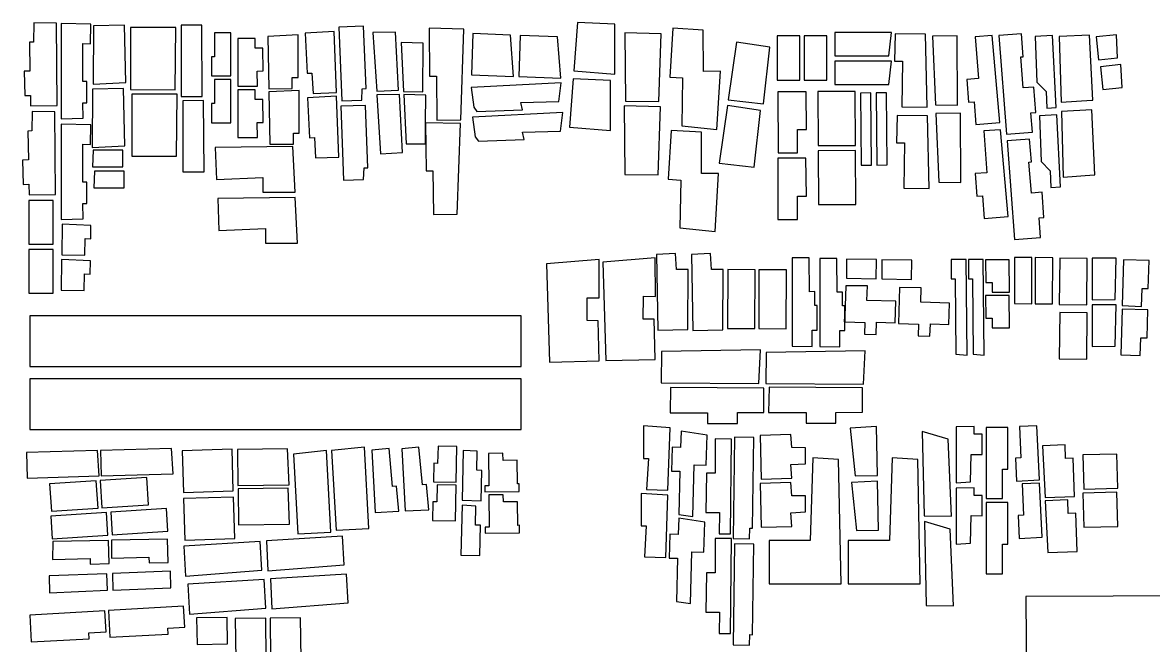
# Model space of a CAD drawing. Extents: x 109 to 667, y 182 to 538.
# Drawn here: x 114.4 to 412.1, y 373.1 to 537.1 of the extents above; entities that cross this region are included whole.
import ezdxf

# ---------------------------------------------------------------- set-up
doc = ezdxf.new("R2010")
doc.units = 0
doc.layers.add('Layer_1', color=7, linetype='CONTINUOUS')

msp = doc.modelspace()

# ---------------------------------------------------------------- linework, layer by layer
at = {"layer": 'Layer_1', "color": 7}
for points in [[(117.346566, 537.053025), (117.25341, 531.93611), (116.173029, 531.899731), (116.310833, 524.305639), (114.796092, 524.282469), (114.913503, 517.872948), (116.429344, 517.899957), (116.479506, 515.164829), (123.490411, 515.232618), (123.490964, 515.232618), (123.280951, 536.946655), (117.346566, 537.053025), (117.346566, 537.053025)], [(124.494727, 536.871669), (124.494727, 511.729648), (130.341465, 511.926442), (130.26099, 515.993292), (131.251522, 515.997158), (131.244356, 521.55671), (130.258786, 521.555073), (130.237839, 531.577801), (132.22938, 531.529851), (132.351748, 536.682072), (124.494727, 536.871669), (124.494727, 536.871669)], [(141.186627, 536.402051), (133.061162, 536.277478), (132.923909, 520.880365), (141.543263, 521.33954), (141.186627, 536.402051), (141.186627, 536.402051)], [(161.562299, 536.408655), (156.116293, 536.372841), (156.116293, 517.622137), (161.675298, 517.656315), (161.562299, 536.408655), (161.562299, 536.408655)], [(204.148091, 536.157308), (197.669104, 535.904295), (198.38789, 516.461837), (203.660264, 516.656966), (203.792005, 519.671014), (204.791907, 519.710695), (204.148091, 536.157308), (204.148091, 536.157308)], [(260.509299, 537.087766), (259.52924, 524.369563), (270.341879, 523.514091), (270.341879, 536.672702), (260.509299, 537.087766), (260.509299, 537.087766)], [(142.743258, 535.815), (142.759796, 519.432339), (154.561867, 519.408068), (154.679824, 535.815), (142.743258, 535.815), (142.743258, 535.815)], [(169.182299, 534.414924), (164.865732, 534.412158), (164.866836, 528.056091), (164.086313, 528.057756), (164.086867, 523.035075), (169.183952, 523.035639), (169.182299, 534.414924), (169.182299, 534.414924)], [(186.914343, 533.871421), (178.920069, 533.456356), (179.175833, 519.693056), (185.384171, 519.749839), (185.383068, 522.634884), (186.930881, 522.635985), (186.914343, 533.871421), (186.914343, 533.871421)], [(196.404065, 534.705952), (188.73556, 534.297491), (189.298901, 523.746698), (190.562839, 523.812851), (190.852227, 518.426922), (196.992764, 518.652361), (196.404065, 534.705952), (196.404065, 534.705952)], [(212.584991, 534.537832), (206.62084, 534.52516), (207.603106, 518.995769), (213.330233, 519.27579), (212.584991, 534.537832), (212.584991, 534.537832)], [(221.376874, 535.604999), (221.547201, 522.947417), (223.307782, 522.972224), (223.462121, 511.427586), (229.717311, 511.510813), (230.575004, 535.37733), (221.376874, 535.604999), (221.376874, 535.604999)], [(232.936962, 534.188921), (232.579773, 523.343741), (243.643214, 522.932544), (242.81584, 533.801401), (232.936962, 534.188921), (232.936962, 534.188921)], [(245.35584, 533.701099), (244.999204, 522.85592), (256.062095, 522.444723), (255.235271, 533.31358), (245.35584, 533.701099), (245.35584, 533.701099)], [(272.929834, 534.389016), (273.107877, 516.373643), (281.937241, 516.292052), (282.497275, 534.137641), (272.929834, 534.389016), (272.929834, 534.389016)], [(285.601183, 535.62704), (284.810171, 522.745148), (288.156056, 522.538985), (287.933355, 509.936549), (297.179999, 508.973014), (298.101087, 524.279167), (293.647254, 524.254924), (293.583331, 535.139219), (285.601183, 535.62704), (285.601183, 535.62704)], [(313.043428, 533.570459), (313.043428, 521.968473), (319.043952, 521.965707), (319.036247, 533.568794), (313.043428, 533.570459), (313.043428, 533.570459)], [(320.121025, 533.566592), (320.121025, 521.965171), (326.123214, 521.961869), (326.114945, 533.564927), (320.121025, 533.566592), (320.121025, 533.566592)], [(328.252016, 534.468941), (328.252016, 528.345481), (342.471162, 528.300269), (343.124337, 534.468377), (328.252016, 534.468941), (328.252016, 534.468941)], [(344.091174, 534.138741), (343.989207, 526.928302), (346.074999, 526.899092), (345.906314, 514.942691), (352.56611, 514.848965), (352.107499, 534.025203), (344.091174, 534.138741), (344.091174, 534.138741)], [(360.462264, 533.568257), (353.959017, 533.540148), (354.732391, 515.39467), (360.539988, 515.348386), (360.462264, 533.568257), (360.462264, 533.568257)], [(369.641118, 533.658653), (365.228066, 533.321313), (366.068129, 522.336123), (363.002264, 522.12282), (363.443236, 516.142136), (364.938139, 516.251271), (365.377446, 510.266185), (371.69547, 510.777148), (369.641118, 533.658653), (369.641118, 533.658653)], [(377.379059, 534.115599), (371.446325, 533.659189), (373.40204, 507.702478), (380.245393, 508.205172), (379.869444, 513.330384), (381.160414, 513.425747), (380.64612, 520.091046), (377.837134, 519.873847), (377.207073, 528.058856), (377.843202, 528.109007), (377.379059, 534.115599), (377.379059, 534.115599)], [(385.534294, 533.725907), (381.015436, 533.43265), (381.460275, 521.384188), (383.859164, 518.962693), (384.017349, 514.558474), (386.548544, 514.706217), (385.534294, 533.725907), (385.534294, 533.725907)], [(395.322212, 533.821806), (387.30315, 533.428783), (387.810275, 516.106858), (395.917531, 516.69611), (396.161174, 516.708217), (395.322212, 533.821806), (395.322212, 533.821806)], [(402.410307, 533.871957), (397.050287, 533.299808), (397.690254, 527.303686), (402.707403, 527.838921), (402.410307, 533.871957), (402.410307, 533.871957)], [(171.070213, 532.891912), (171.070213, 520.328056), (176.177221, 520.346259), (176.171159, 524.345856), (177.667157, 524.348057), (177.658888, 530.358516), (175.646401, 530.356879), (175.642543, 532.889711), (171.070213, 532.891912), (171.070213, 532.891912)], [(214.042954, 531.8942), (214.674096, 518.905374), (219.782208, 518.8767), (219.858276, 531.688601), (214.042954, 531.8942), (214.042954, 531.8942)], [(302.382907, 531.912403), (300.180275, 516.769967), (309.453363, 515.686827), (311.10315, 530.645141), (302.382907, 531.912403), (302.382907, 531.912403)], [(328.252016, 526.920033), (328.252016, 520.797137), (342.471162, 520.751389), (343.124337, 526.919497), (328.252016, 526.920033), (328.252016, 526.920033)], [(403.557371, 526.034787), (398.197351, 525.462638), (398.837318, 519.466516), (403.854495, 520.002287), (403.557371, 526.034787), (403.557371, 526.034787)], [(169.182299, 522.106282), (164.865182, 522.103516), (164.866285, 515.746912), (164.086313, 515.749113), (164.086313, 510.726433), (169.183402, 510.726997), (169.182299, 522.106282), (169.182299, 522.106282)], [(256.189978, 521.259615), (232.449135, 520.024893), (233.143116, 514.833528), (234.01183, 513.67986), (246.037144, 514.119731), (245.55924, 516.037403), (255.590256, 516.317424), (256.189978, 521.259615), (256.189978, 521.259615)], [(259.364978, 522.248493), (258.384917, 509.530855), (269.199209, 508.675354), (269.199209, 521.833965), (259.364978, 522.248493), (259.364978, 522.248493)], [(140.936926, 519.70299), (132.81091, 519.578417), (132.673659, 504.180768), (141.293011, 504.639915), (140.936926, 519.70299), (140.936926, 519.70299)], [(143.094382, 518.284146), (143.110367, 501.902021), (154.912991, 501.877778), (155.030951, 518.284146), (143.094382, 518.284146), (143.094382, 518.284146)], [(171.070213, 519.357917), (171.070213, 506.794626), (176.177221, 506.812264), (176.171159, 510.812426), (177.667157, 510.814627), (177.658888, 516.825085), (175.646401, 516.82342), (175.642543, 519.355716), (171.070213, 519.357917), (171.070213, 519.357917)], [(187.186092, 519.240513), (179.191818, 518.825448), (179.447031, 505.062148), (185.655367, 505.118931), (185.654817, 508.003976), (187.20263, 508.005641), (187.186092, 519.240513), (187.186092, 519.240513)], [(213.624032, 518.114926), (207.65878, 518.101689), (208.642147, 502.572299), (214.369274, 502.85232), (213.624032, 518.114926), (213.624032, 518.114926)], [(214.709924, 518.151304), (215.341066, 505.162478), (220.449179, 505.133804), (220.482252, 510.715962), (220.653129, 498.063912), (222.413157, 498.088183), (222.568049, 486.54408), (228.822139, 486.626743), (229.679829, 510.493825), (220.482252, 510.721466), (220.525246, 517.945705), (214.709924, 518.151304), (214.709924, 518.151304)], [(313.228086, 518.900407), (313.276035, 502.807672), (318.41502, 502.798867), (318.412254, 508.900257), (320.781396, 508.924528), (320.668931, 518.900407), (313.228086, 518.900407), (313.228086, 518.900407)], [(333.576195, 518.985299), (323.725962, 518.920247), (323.816386, 504.719841), (333.667155, 504.721506), (333.576195, 518.985299), (333.576195, 518.985299)], [(337.730139, 518.56857), (335.006045, 518.54983), (335.128417, 499.552747), (337.851974, 499.569285), (337.730139, 518.56857), (337.730139, 518.56857)], [(341.881346, 518.593377), (339.158353, 518.575202), (339.279059, 499.578119), (342.003181, 499.594657), (341.881346, 518.593377), (341.881346, 518.593377)], [(162.038549, 516.537896), (156.592543, 516.501518), (156.592543, 497.751379), (162.150997, 497.784992), (162.038549, 516.537896), (162.038549, 516.537896)], [(197.026938, 517.719165), (189.358433, 517.310141), (189.921774, 506.759348), (191.185712, 506.825472), (191.4751, 501.440108), (197.616187, 501.665011), (197.026938, 517.719165), (197.026938, 517.719165)], [(204.657965, 515.304275), (198.177877, 515.051262), (198.897764, 495.608804), (204.169034, 495.803933), (204.301879, 498.817981), (205.301231, 498.858226), (204.657965, 515.304275), (204.657965, 515.304275)], [(272.751241, 515.143888), (272.929834, 497.128514), (281.759202, 497.046924), (282.319249, 514.892512), (272.751241, 515.143888), (272.751241, 515.143888)], [(299.959239, 515.251922), (297.754914, 500.110023), (307.029103, 499.026882), (308.678353, 513.98466), (299.959239, 515.251922), (299.959239, 515.251922)], [(116.921579, 513.669361), (116.828423, 508.552447), (115.748042, 508.516604), (115.885846, 500.922512), (114.371105, 500.898806), (114.488515, 494.489285), (116.004356, 494.516858), (116.054519, 491.78173), (123.065424, 491.848955), (122.855964, 513.562992), (116.921579, 513.669361), (116.921579, 513.669361)], [(256.596223, 513.461025), (232.854279, 512.226839), (233.548811, 507.035502), (234.418075, 505.881806), (246.442839, 506.321678), (245.963831, 508.239349), (255.994847, 508.51937), (256.596223, 513.461025), (256.596223, 513.461025)], [(344.605467, 512.662308), (344.503472, 505.452405), (346.589292, 505.423195), (346.420072, 493.466794), (353.080403, 493.373068), (352.621228, 512.548742), (344.605467, 512.662308), (344.605467, 512.662308)], [(361.328235, 513.225651), (354.826089, 513.197542), (355.598333, 495.052093), (361.406495, 495.00578), (361.328235, 513.225651), (361.328235, 513.225651)], [(386.647209, 512.838697), (382.129452, 512.546004), (382.574262, 500.496978), (384.97205, 498.076047), (385.131365, 493.671828), (387.661431, 493.819007), (386.647209, 512.838697), (386.647209, 512.838697)], [(395.898255, 514.115865), (387.880266, 513.722842), (388.387391, 496.400917), (396.494111, 496.990141), (396.737189, 497.002276), (395.898255, 514.115865), (395.898255, 514.115865)], [(124.494727, 510.36595), (124.494727, 485.223901), (130.341465, 485.420695), (130.26099, 489.487574), (131.251522, 489.491412), (131.244356, 495.050964), (130.258786, 495.049327), (130.237839, 505.072082), (132.22938, 505.024104), (132.351748, 510.176861), (124.494727, 510.36595), (124.494727, 510.36595)], [(285.124933, 508.711197), (284.333921, 495.829304), (287.680342, 495.623141), (287.457105, 483.020141), (296.703184, 482.057171), (297.625374, 497.363323), (293.169903, 497.338516), (293.107081, 508.222811), (285.124933, 508.711197), (285.124933, 508.711197)], [(371.843214, 508.897492), (367.43019, 508.559615), (368.271325, 497.57499), (365.204359, 497.361658), (365.64536, 491.380974), (367.140234, 491.490138), (367.579005, 485.505023), (373.89703, 486.016014), (371.843214, 508.897492), (371.843214, 508.897492)], [(379.527137, 506.427511), (373.594431, 505.971101), (375.549017, 480.014361), (382.393471, 480.517084), (382.017551, 485.642296), (383.308492, 485.73763), (382.794198, 492.402929), (379.985212, 492.185759), (379.355179, 500.370768), (379.99128, 500.420919), (379.527137, 506.427511), (379.527137, 506.427511)], [(140.749513, 503.536398), (132.923909, 503.535269), (132.761301, 499.112339), (140.749513, 499.098538), (140.749513, 503.536398), (140.749513, 503.536398)], [(185.522525, 504.445888), (165.081257, 504.202245), (165.413091, 495.816604), (177.626368, 496.29452), (177.637391, 492.447577), (186.104608, 492.466316), (185.522525, 504.445888), (185.522525, 504.445888)], [(333.675424, 503.414563), (323.825191, 503.349511), (323.915051, 489.149104), (333.766356, 489.15077), (333.675424, 503.414563), (333.675424, 503.414563)], [(313.19721, 501.375084), (313.246261, 485.28235), (318.384144, 485.27298), (318.381379, 491.37437), (320.749957, 491.398613), (320.638056, 501.375084), (313.19721, 501.375084), (313.19721, 501.375084)], [(141.082448, 497.997787), (133.256843, 497.996658), (133.094786, 493.573728), (141.082448, 493.559927), (141.082448, 497.997787), (141.082448, 497.997787)], [(122.436489, 490.268624), (116.049007, 490.268087), (116.044045, 478.766431), (122.438142, 478.771398), (122.436489, 490.268624), (122.436489, 490.268624)], [(186.179022, 491.012223), (165.737203, 490.769145), (166.069035, 482.383504), (178.282311, 482.860855), (178.293338, 479.013912), (186.760555, 479.032651), (186.179022, 491.012223), (186.179022, 491.012223)], [(124.8012, 484.026658), (124.668909, 475.923268), (130.76039, 475.811367), (130.829842, 480.20235), (132.31592, 480.191879), (132.369387, 483.684915), (124.8012, 484.026658), (124.8012, 484.026658)], [(122.438693, 477.362489), (116.050658, 477.361388), (116.045699, 465.860268), (122.440347, 465.865235), (122.438693, 477.362489), (122.438693, 477.362489)], [(124.649066, 474.723824), (124.516224, 466.620941), (130.608256, 466.50904), (130.677708, 470.899487), (132.163785, 470.889016), (132.217252, 474.382617), (124.649066, 474.723824), (124.649066, 474.723824)], [(266.149886, 474.750832), (252.307216, 473.584436), (253.0938, 447.691112), (266.149886, 448.029016), (265.885302, 458.597448), (262.993075, 458.604081), (263.044891, 464.657521), (266.213276, 464.595771), (266.149886, 474.750832), (266.149886, 474.750832)], [(280.959937, 475.135021), (267.11727, 473.968653), (267.903852, 448.075301), (280.959937, 448.414306), (280.695354, 458.982202), (277.803129, 458.98937), (277.854942, 465.042275), (281.023327, 464.980525), (280.959937, 475.135021), (280.959937, 475.135021)], [(286.313343, 476.319593), (281.236097, 476.058848), (281.609268, 456.113131), (289.494947, 456.272981), (289.598042, 472.115469), (286.529976, 472.094529), (286.313343, 476.319593), (286.313343, 476.319593)], [(295.531877, 476.259508), (290.454079, 475.998763), (290.828334, 456.053046), (298.712917, 456.213461), (298.816013, 472.055384), (295.747947, 472.034443), (295.531877, 476.259508), (295.531877, 476.259508)], [(321.518363, 475.141625), (316.965329, 475.127853), (317.036985, 451.909008), (322.223919, 451.820277), (322.22502, 456.11203), (323.578247, 456.115332), (323.572179, 462.616914), (322.944348, 462.616914), (322.941046, 466.240054), (321.545372, 466.237289), (321.518363, 475.141625), (321.518363, 475.141625)], [(328.805962, 475.016516), (324.252927, 475.002716), (324.325148, 451.784435), (329.513183, 451.69514), (329.513183, 455.987457), (330.86641, 455.990195), (330.864209, 458.290419), (330.814058, 458.292084), (330.863108, 459.824466), (330.860342, 462.491805), (330.231974, 462.491805), (330.229209, 466.114917), (328.832971, 466.112179), (328.805962, 475.016516), (328.805962, 475.016516)], [(331.300214, 474.77341), (331.279273, 469.763429), (339.150084, 469.626185), (339.239379, 474.739797), (331.300214, 474.77341), (331.300214, 474.77341)], [(340.610245, 474.610822), (340.590405, 469.600813), (348.460115, 469.463004), (348.54941, 474.577181), (340.610245, 474.610822), (340.610245, 474.610822)], [(362.788396, 474.726561), (358.886335, 474.715555), (358.900136, 469.590343), (359.915459, 469.591443), (360.110051, 449.798973), (363.044174, 449.51232), (362.788396, 474.726561), (362.788396, 474.726561)], [(367.314422, 474.739233), (363.413462, 474.728226), (363.426162, 469.603014), (364.442049, 469.604115), (364.637177, 449.812181), (367.571301, 449.524992), (367.314422, 474.739233), (367.314422, 474.739233)], [(374.169346, 474.664839), (367.892103, 474.600351), (367.954389, 468.629573), (369.654326, 468.652716), (369.665361, 466.089037), (374.23547, 466.114381), (374.169346, 474.664839), (374.169346, 474.664839)], [(375.540212, 475.221015), (375.502168, 463.093164), (380.10812, 463.079391), (380.149465, 475.203912), (375.540212, 475.221015), (375.540212, 475.221015)], [(380.995031, 475.205013), (380.956452, 463.076625), (385.562403, 463.062853), (385.604313, 475.187374), (380.995031, 475.205013), (380.995031, 475.205013)], [(387.445361, 475.017053), (387.305351, 462.877094), (394.573138, 462.795504), (394.710382, 474.936591), (387.445361, 475.017053), (387.445361, 475.017053)], [(402.306111, 475.054532), (396.013459, 475.050693), (396.002424, 464.092513), (402.080136, 464.138261), (402.306111, 475.054532), (402.306111, 475.054532)], [(404.209474, 474.613559), (403.897477, 462.609745), (408.992351, 462.369969), (409.117488, 467.052008), (410.776108, 467.101058), (410.970136, 474.434433), (404.209474, 474.613559), (404.209474, 474.613559)], [(300.036934, 472.041584), (299.960339, 456.570077), (307.196122, 456.534263), (307.27331, 472.007971), (300.036934, 472.041584), (300.036934, 472.041584)], [(308.263289, 472.001367), (308.18723, 456.530396), (315.423012, 456.494018), (315.5002, 471.96719), (308.263289, 472.001367), (308.263289, 472.001367)], [(330.863108, 459.824466), (330.864209, 458.290419), (336.143203, 458.1234), (336.050042, 455.060301), (339.110403, 454.957233), (339.223405, 458.211058), (344.103309, 458.051207), (344.291269, 463.697853), (336.704346, 463.941495), (336.823952, 467.741025), (331.117221, 467.814318), (330.863108, 459.824466), (330.863108, 459.824466)], [(345.275181, 467.364541), (344.973118, 457.842306), (350.302264, 457.673058), (350.209103, 454.609959), (353.269464, 454.507427), (353.382466, 457.762353), (358.26237, 457.601401), (358.45033, 463.248612), (350.863407, 463.49169), (350.983012, 467.291219), (345.275181, 467.364541), (345.275181, 467.364541)], [(374.169346, 465.25778), (367.892103, 465.193292), (367.954389, 459.221978), (369.654326, 459.245148), (369.665361, 456.681978), (374.23547, 456.70735), (374.169346, 465.25778), (374.169346, 465.25778)], [(402.280203, 462.776228), (395.987551, 462.771797), (395.976516, 451.814209), (402.054228, 451.860494), (402.280203, 462.776228), (402.280203, 462.776228)], [(403.872134, 461.637405), (403.561238, 449.633055), (408.655575, 449.394379), (408.780148, 454.076389), (410.439304, 454.12544), (410.634432, 461.45825), (403.872134, 461.637405), (403.872134, 461.637405)], [(116.283824, 459.850374), (116.283271, 446.512072), (245.614911, 446.512072), (245.614911, 459.850374), (116.283824, 459.850374), (116.283824, 459.850374)], [(387.445361, 460.718546), (387.305351, 448.578023), (394.573138, 448.496997), (394.710382, 460.638056), (387.445361, 460.718546), (387.445361, 460.718546)], [(308.678353, 450.879348), (282.586034, 450.448282), (282.529251, 442.201015), (308.225245, 442.029028), (308.678353, 450.879348), (308.678353, 450.879348)], [(336.254004, 450.695226), (310.162221, 450.263088), (310.104902, 442.016357), (335.801461, 441.845471), (336.254004, 450.695226), (336.254004, 450.695226)], [(116.283271, 443.278088), (116.282721, 429.939221), (245.613811, 429.939221), (245.614911, 443.278088), (116.283271, 443.278088), (116.283271, 443.278088)], [(284.960115, 440.977299), (284.857019, 434.327438), (294.730395, 434.355011), (294.739228, 431.533325), (302.586304, 431.559233), (302.576398, 434.379254), (309.577372, 434.399094), (309.545424, 440.844457), (284.960115, 440.977299), (284.960115, 440.977299)], [(310.906356, 441.051185), (310.803289, 434.401324), (320.676099, 434.429433), (320.684933, 431.607211), (328.530908, 431.632018), (328.521002, 434.452011), (335.521976, 434.472416), (335.491101, 440.918343), (310.906356, 441.051185), (310.906356, 441.051185)], [(277.833996, 430.866378), (277.833996, 422.313153), (279.161874, 422.315355), (278.656961, 414.155181), (284.300308, 413.973261), (284.833877, 430.396195), (277.833996, 430.866378), (277.833996, 430.866378)], [(287.737125, 429.523056), (287.619157, 425.231303), (285.434164, 425.286957), (285.252243, 419.002009), (287.446098, 418.936421), (287.131335, 407.597353), (290.820065, 407.036239), (291.18828, 420.636358), (294.400223, 420.555332), (294.589283, 428.481261), (287.737125, 429.523056), (287.737125, 429.523056)], [(339.180959, 430.754476), (332.308396, 430.33611), (333.609271, 417.722075), (339.441111, 417.838407), (339.180959, 430.754476), (339.180959, 430.754476)], [(351.272967, 429.388013), (351.734316, 407.2264), (358.924379, 407.142072), (358.070007, 427.410256), (351.272967, 429.388013), (351.272967, 429.388013)], [(364.89019, 430.700459), (360.155235, 430.678954), (360.155235, 415.932307), (363.960267, 416.170417), (364.130052, 423.397395), (367.023394, 423.365419), (367.016226, 428.714433), (364.900096, 428.703963), (364.89019, 430.700459), (364.89019, 430.700459)], [(368.124174, 430.48216), (368.124174, 411.748023), (372.421431, 411.745258), (372.421995, 419.533942), (373.824273, 419.536143), (373.824273, 430.479959), (368.124174, 430.48216), (368.124174, 430.48216)], [(381.452006, 430.90936), (376.842188, 430.754476), (377.189998, 422.461997), (375.796526, 422.389241), (376.107422, 416.376016), (382.111248, 416.686912), (381.452006, 430.90936), (381.452006, 430.90936)], [(296.737361, 427.460971), (296.68611, 418.414959), (294.471315, 418.464037), (294.269018, 408.114412), (297.903193, 408.063133), (297.818301, 402.476036), (300.73535, 402.435226), (301.020309, 427.442232), (296.737361, 427.460971), (296.737361, 427.460971)], [(301.812423, 427.900278), (301.435938, 401.246252), (305.776205, 401.180128), (305.821389, 403.952171), (306.564988, 403.940063), (306.886355, 427.820353), (301.812423, 427.900278), (301.812423, 427.900278)], [(316.626323, 428.632306), (308.54331, 428.386463), (308.818363, 416.895277), (316.901377, 417.090405), (316.691376, 420.716284), (320.479306, 420.936219), (320.53719, 425.151378), (316.892007, 425.200964), (316.626323, 428.632306), (316.626323, 428.632306)], [(388.857009, 425.950066), (382.957351, 425.676113), (383.611118, 412.080961), (391.306077, 412.3064), (391.006216, 422.418451), (389.013021, 422.341263), (388.857009, 425.950066), (388.857009, 425.950066)], [(134.090282, 424.398973), (115.381483, 423.8461), (115.576062, 417.158195), (134.564325, 417.719338), (134.090282, 424.398973), (134.090282, 424.398973)], [(153.576293, 424.974424), (134.867494, 424.421015), (135.062075, 417.734211), (154.050339, 418.294253), (153.576293, 424.974424), (153.576293, 424.974424)], [(169.524603, 424.773228), (156.348906, 424.34219), (156.707746, 413.376305), (169.848168, 413.807371), (169.524603, 424.773228), (169.524603, 424.773228)], [(184.104798, 424.820077), (170.948945, 424.639285), (171.080133, 415.155067), (184.526478, 415.349094), (184.104798, 424.820077), (184.104798, 424.820077)], [(194.404809, 424.382971), (185.690645, 423.486154), (186.863631, 402.469968), (195.508893, 402.953386), (194.404809, 424.382971), (194.404809, 424.382971)], [(204.430863, 425.33437), (195.716149, 424.438089), (196.889135, 403.421367), (205.534948, 403.904221), (204.430863, 425.33437), (204.430863, 425.33437)], [(210.844804, 424.916004), (206.365076, 424.486039), (207.208988, 408.100075), (213.436066, 408.419241), (212.795004, 415.059167), (211.801162, 414.964369), (210.844804, 424.916004), (210.844804, 424.916004)], [(218.73986, 425.320034), (214.260133, 424.890096), (215.104045, 408.504105), (221.331123, 408.82327), (220.690061, 415.463197), (219.696218, 415.367298), (218.73986, 425.320034), (218.73986, 425.320034)], [(223.745997, 425.523431), (223.646229, 421.024978), (222.645771, 421.04702), (222.537183, 416.179251), (228.552044, 416.044179), (228.744968, 425.488153), (223.745997, 425.523431), (223.745997, 425.523431)], [(230.405228, 424.455192), (230.111982, 411.304285), (235.109852, 411.194049), (235.286241, 419.19107), (233.936866, 419.221381), (234.047108, 424.218153), (230.405228, 424.455192), (230.405228, 424.455192)], [(240.845246, 423.686249), (237.06887, 423.650971), (237.148798, 415.152329), (236.050225, 415.142959), (236.038098, 413.538357), (245.112203, 413.622148), (245.094014, 415.621947), (244.653042, 415.617008), (244.594063, 421.836903), (240.863988, 421.801089), (240.845246, 423.686249), (240.845246, 423.686249)], [(402.511174, 423.483388), (393.529113, 423.257949), (393.765051, 414.258249), (402.729444, 414.493058), (402.511174, 423.483388), (402.511174, 423.483388)], [(322.455426, 422.448197), (321.752072, 400.720952), (310.914089, 400.720416), (310.912424, 389.285985), (329.899037, 389.285985), (329.232061, 422.055202), (322.455426, 422.448197), (322.455426, 422.448197)], [(343.293021, 422.445995), (342.590203, 400.719315), (331.752221, 400.718186), (331.75002, 389.284884), (350.737169, 389.284884), (350.070193, 422.052973), (343.293021, 422.445995), (343.293021, 422.445995)], [(147.059824, 417.299306), (134.787569, 416.487353), (135.262165, 409.296218), (147.534974, 410.115311), (147.059824, 417.299306), (147.059824, 417.299306)], [(133.751285, 416.417926), (121.479027, 415.605973), (121.953623, 408.415374), (134.226432, 409.233931), (133.751285, 416.417926), (133.751285, 416.417926)], [(184.254179, 414.493058), (171.098325, 414.312266), (171.229513, 404.828047), (184.675858, 405.022075), (184.254179, 414.493058), (184.254179, 414.493058)], [(223.518896, 415.355162), (223.419127, 410.856145), (222.419222, 410.879315), (222.310081, 406.010982), (228.324942, 405.87591), (228.517867, 415.320449), (223.518896, 415.355162), (223.518896, 415.355162)], [(316.626323, 415.944414), (308.54331, 415.698034), (308.818363, 404.207384), (316.901377, 404.401977), (316.691376, 408.028419), (320.479306, 408.247254), (320.53719, 412.462949), (316.892007, 412.5131), (316.626323, 415.944414), (316.626323, 415.944414)], [(339.47145, 416.373251), (332.598323, 415.955449), (333.898098, 403.341442), (339.729966, 403.457181), (339.47145, 416.373251), (339.47145, 416.373251)], [(364.89019, 414.55811), (360.155235, 414.536069), (360.155235, 399.789957), (363.960267, 400.026968), (364.130052, 407.255074), (367.023394, 407.223098), (367.016226, 412.572084), (364.900096, 412.56215), (364.89019, 414.55811), (364.89019, 414.55811)], [(382.15203, 415.80827), (377.542212, 415.653386), (377.890051, 407.360343), (376.496014, 407.288122), (376.807446, 401.274926), (382.811301, 401.586358), (382.15203, 415.80827), (382.15203, 415.80827)], [(169.937463, 412.168055), (156.762317, 411.736989), (157.121159, 400.771103), (170.261578, 401.202169), (169.937463, 412.168055), (169.937463, 412.168055)], [(240.948325, 412.777147), (237.171949, 412.742405), (237.251874, 404.243227), (236.153301, 404.233292), (236.141174, 402.629254), (245.215282, 402.711945), (245.215282, 402.713046), (245.19709, 404.713409), (244.757221, 404.707905), (244.697139, 410.928365), (240.967064, 410.891987), (240.948325, 412.777147), (240.948325, 412.777147)], [(277.256874, 413.116124), (277.256874, 404.562928), (278.585302, 404.565129), (278.079839, 396.404391), (283.724292, 396.221935), (284.257297, 412.645405), (277.256874, 413.116124), (277.256874, 413.116124)], [(389.552094, 411.436027), (383.652436, 411.162074), (384.306175, 397.566893), (392.001162, 397.79236), (391.701301, 407.904383), (389.708106, 407.827223), (389.552094, 411.436027), (389.552094, 411.436027)], [(402.511174, 413.412147), (393.529113, 413.187244), (393.765051, 404.187008), (402.729444, 404.422353), (402.511174, 413.412147), (402.511174, 413.412147)], [(136.447278, 408.130951), (121.772826, 407.158046), (122.16474, 401.169093), (136.821553, 402.143098), (136.447278, 408.130951), (136.447278, 408.130951)], [(152.252273, 409.17935), (137.578371, 408.205909), (137.969734, 402.216956), (152.626548, 403.190961), (152.252273, 409.17935), (152.252273, 409.17935)], [(230.086074, 410.01611), (229.792278, 396.864103), (234.790145, 396.754403), (234.967088, 404.750888), (233.617159, 404.781199), (233.727954, 409.777971), (230.086074, 410.01611), (230.086074, 410.01611)], [(368.124174, 410.686388), (368.124174, 391.952223), (372.421431, 391.948921), (372.421995, 399.739242), (373.824273, 399.740907), (373.824273, 410.685287), (368.124174, 410.686388), (368.124174, 410.686388)], [(287.117027, 406.614006), (287.000159, 402.322225), (284.814037, 402.377907), (284.632145, 396.092959), (286.825971, 396.027371), (286.512337, 384.688303), (290.201067, 384.12716), (290.569282, 397.727308), (293.780096, 397.645181), (293.969157, 405.572211), (287.117027, 406.614006), (287.117027, 406.614006)], [(351.814241, 405.719362), (352.275082, 383.557213), (359.465117, 383.472885), (358.610181, 403.741069), (351.814241, 405.719362), (351.814241, 405.719362)], [(137.01448, 400.751263), (122.309158, 400.437093), (122.282147, 395.714273), (132.146697, 395.993194), (132.188037, 394.493324), (137.186458, 394.633899), (137.01448, 400.751263), (137.01448, 400.751263)], [(152.506383, 401.081999), (137.801061, 400.768365), (137.774053, 396.04501), (147.638603, 396.323902), (147.679943, 394.825161), (152.678364, 394.965171), (152.506383, 401.081999), (152.506383, 401.081999)], [(176.90262, 400.434327), (156.853819, 399.202371), (157.244078, 391.295182), (177.342492, 392.87938), (176.90262, 400.434327), (176.90262, 400.434327)], [(198.612234, 401.850942), (178.562329, 400.61732), (178.952039, 392.710131), (199.052103, 394.294893), (198.612234, 401.850942), (198.612234, 401.850942)], [(296.737361, 401.226977), (296.68611, 392.179864), (294.471315, 392.230043), (294.269018, 381.879317), (297.903193, 381.829166), (297.818301, 376.24094), (300.73535, 376.20126), (301.020309, 401.208237), (296.737361, 401.226977), (296.737361, 401.226977)], [(301.812423, 399.866016), (301.435938, 373.213119), (305.776205, 373.146966), (305.821389, 375.919038), (306.564988, 375.906902), (306.886355, 399.786091), (301.812423, 399.866016), (301.812423, 399.866016)], [(136.567443, 391.972063), (121.340673, 391.382275), (121.433826, 386.976956), (136.699184, 387.645032), (136.567443, 391.972063), (136.567443, 391.972063)], [(153.297378, 392.6214), (138.071159, 392.029947), (138.163762, 387.626293), (153.42967, 388.293268), (153.297378, 392.6214), (153.297378, 392.6214)], [(177.946622, 390.418204), (157.897821, 389.18622), (158.288081, 381.27793), (178.386491, 382.862128), (177.946622, 390.418204), (177.946622, 390.418204)], [(199.656236, 391.834254), (179.606331, 390.600096), (179.996041, 382.692907), (200.096105, 384.279306), (199.656236, 391.834254), (199.656236, 391.834254)], [(516.458395, 386.515043), (378.523386, 385.977042), (379.246044, 290.981156), (516.458395, 290.056229), (516.458395, 386.515043), (516.458395, 386.515043)], [(136.018433, 382.211154), (116.231458, 381.078963), (116.592505, 374.018976), (131.930069, 374.798954), (131.84849, 376.40906), (136.34806, 376.635064), (136.018433, 382.211154), (136.018433, 382.211154)], [(156.774994, 383.439244), (136.988019, 382.307053), (137.349066, 375.247095), (152.68663, 376.027072), (152.605051, 377.63715), (157.104621, 377.863154), (156.774994, 383.439244), (156.774994, 383.439244)], [(168.195624, 380.468206), (160.185915, 380.321027), (160.325372, 373.313985), (168.324058, 373.474372), (168.195624, 380.468206), (168.195624, 380.468206)], [(178.383736, 380.233933), (170.372373, 380.157874), (170.474899, 369.365076), (178.485712, 369.441134), (178.383736, 380.233933), (178.383736, 380.233933)], [(187.574148, 380.321027), (179.562785, 380.246069), (179.665313, 369.452169), (187.676673, 369.528228), (187.574148, 380.321027), (187.574148, 380.321027)]]:
    msp.add_lwpolyline(points, dxfattribs=at)

doc.saveas('drawing.dxf')
